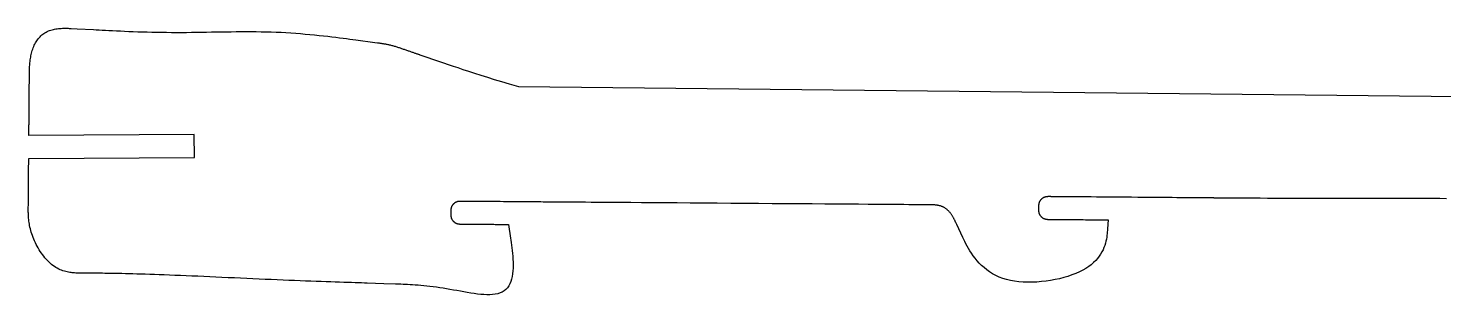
# Model space of a CAD drawing. Header units: millimetres. Extents: x 748 to 1839, y -342 to 525.
# Drawn here: x 747.6 to 1040.7, y -341.7 to -286.4 of the extents above; entities that cross this region are included whole.
import ezdxf

# ---------------------------------------------------------------- set-up
doc = ezdxf.new("R2010")
doc.units = ezdxf.units.MM

msp = doc.modelspace()

# ---------------------------------------------------------------- linework, layer by layer
at = {"flags": 128}
for points in [[(747.650846, -313.410549), (781.95619, -313.205378), (781.927483, -308.405464), (747.689985, -308.610229), (747.703483, -306.948742), (747.704046, -306.879584), (747.704721, -306.796635), (747.705518, -306.698642), (747.706448, -306.584353), (747.707521, -306.452512), (747.708747, -306.301867), (747.710135, -306.131164), (747.711698, -305.939148), (747.713444, -305.724568), (747.715383, -305.486168), (747.717522, -305.223323), (747.719844, -304.937912), (747.72233, -304.632443), (747.724958, -304.309423), (747.727708, -303.971359), (747.730561, -303.62076), (747.733495, -303.260131), (747.73649, -302.89198), (747.739527, -302.518814), (747.742583, -302.143142), (747.74564, -301.767469), (747.748676, -301.394304), (747.751671, -301.026153), (747.754606, -300.665524), (747.757458, -300.314924), (747.760209, -299.976861), (747.762837, -299.653841), (747.765322, -299.348372), (747.767645, -299.062961), (747.769783, -298.800115), (747.771723, -298.561716), (747.773469, -298.347135), (747.775031, -298.15512), (747.77642, -297.984417), (747.777646, -297.833772), (747.778718, -297.701931), (747.779648, -297.587642), (747.780446, -297.489649), (747.78112, -297.4067), (747.781683, -297.337541), (747.782144, -297.280919), (747.782513, -297.235579), (747.7828, -297.200268), (747.783016, -297.173733), (747.783171, -297.15472), (747.783274, -297.141974), (747.783337, -297.134244), (747.78337, -297.130274), (747.783381, -297.128811), (747.783383, -297.128602), (747.792105, -296.049452), (747.793547, -295.879661), (747.795527, -295.694738), (747.798452, -295.495736), (747.802729, -295.283711), (747.808766, -295.059715), (747.81697, -294.824805), (747.827749, -294.580033), (747.841508, -294.326456), (747.858657, -294.065126), (747.879601, -293.797098), (747.904748, -293.523428), (747.934506, -293.245169), (747.969281, -292.963375), (748.00948, -292.679102), (748.055512, -292.393403), (748.107783, -292.107333), (748.1667, -291.821946), (748.232671, -291.538297), (748.306103, -291.25744), (748.387403, -290.98043), (748.476906, -290.708205), (748.574659, -290.441244), (748.680635, -290.179911), (748.794809, -289.924567), (748.917154, -289.675577), (749.047646, -289.433302), (749.186258, -289.198107), (749.332964, -288.970354), (749.487739, -288.750407), (749.650556, -288.538628), (749.82139, -288.33538), (750.000215, -288.141026), (750.187005, -287.955931), (750.381734, -287.780455), (750.584376, -287.614963), (750.794906, -287.459818), (751.013297, -287.315383), (751.239525, -287.18202), (751.473562, -287.060093), (751.715383, -286.949965), (751.964767, -286.851829), (752.220713, -286.765203), (752.482026, -286.689436), (752.747508, -286.623874), (753.015963, -286.567868), (753.286197, -286.520763), (753.557011, -286.481909), (753.827211, -286.450654), (754.0956, -286.426346), (754.360983, -286.408333), (754.622162, -286.395963), (754.877942, -286.388584), (755.127126, -286.385545), (755.36852, -286.386193), (755.600925, -286.389877), (755.823147, -286.395945), (756.033989, -286.403745), (756.232255, -286.412624), (756.41675, -286.421932), (757.663896, -286.489385), (761.088399, -286.674906), (761.627333, -286.704058), (762.21509, -286.735581), (762.849121, -286.769066), (763.526882, -286.804102), (764.245827, -286.840279), (765.003408, -286.877185), (765.797081, -286.914411), (766.624299, -286.951545), (767.482516, -286.988177), (768.369186, -287.023896), (769.281763, -287.058293), (770.217701, -287.090955), (771.174454, -287.121473), (772.149476, -287.149436), (773.14022, -287.174434), (774.144142, -287.196055), (775.158693, -287.213889), (776.18133, -287.227526), (777.209505, -287.236555), (778.240672, -287.240565), (779.272699, -287.23934), (780.305104, -287.233434), (781.33782, -287.223598), (782.370776, -287.21058), (783.403907, -287.195129), (784.437142, -287.177996), (785.470415, -287.159928), (786.503656, -287.141676), (787.536798, -287.123989), (788.569772, -287.107615), (789.602511, -287.093304), (790.634945, -287.081805), (791.667007, -287.073867), (792.698628, -287.07024), (793.72974, -287.071673), (794.760275, -287.078915), (795.790165, -287.092715), (796.819341, -287.113823), (797.847735, -287.142987), (798.875279, -287.180957), (799.9015, -287.22822), (800.924304, -287.284215), (801.941191, -287.348119), (802.949664, -287.419109), (803.947223, -287.49636), (804.931369, -287.579051), (805.899604, -287.666358), (806.849428, -287.757458), (807.778343, -287.851527), (808.68385, -287.947743), (809.56345, -288.045281), (810.414644, -288.14332), (811.234934, -288.241036), (812.02182, -288.337605), (812.772803, -288.432205), (813.485385, -288.524012), (814.157067, -288.612203), (814.78535, -288.695955), (815.367734, -288.774444), (819.294767, -289.307428), (819.85406, -289.383323), (819.942081, -289.395284), (820.038083, -289.408424), (820.14166, -289.422787), (820.252403, -289.438412), (820.369905, -289.455343), (820.493758, -289.47362), (820.623555, -289.493285), (820.758888, -289.51438), (820.89935, -289.536947), (821.044532, -289.561027), (821.194027, -289.586662), (821.347428, -289.613893), (821.504326, -289.642762), (821.664315, -289.673311), (821.826986, -289.705582), (821.991933, -289.739615), (822.158747, -289.775453), (822.32702, -289.813137), (822.496346, -289.852709), (822.666316, -289.894211), (822.836584, -289.937657), (823.007043, -289.982956), (823.17765, -290.029989), (823.348359, -290.078639), (823.519126, -290.128787), (823.689905, -290.180315), (823.860652, -290.233104), (824.031323, -290.287037), (824.201871, -290.341994), (824.372253, -290.397859), (824.542423, -290.454511), (824.712338, -290.511834), (824.881951, -290.569708), (825.051218, -290.628016), (825.220094, -290.68664), (825.388535, -290.74546), (825.556495, -290.80436), (825.723931, -290.863219), (825.890796, -290.921921), (826.057046, -290.980347), (826.222583, -291.038379), (826.387095, -291.0959), (826.550216, -291.152795), (826.711582, -291.208948), (826.870827, -291.264242), (827.027585, -291.318561), (827.181491, -291.37179), (827.33218, -291.423812), (827.479287, -291.474511), (827.622446, -291.523772), (827.761292, -291.571477), (827.89546, -291.617512), (828.024583, -291.661761), (828.148298, -291.704106), (828.266238, -291.744432), (828.378038, -291.782623), (828.483333, -291.818563), (828.581758, -291.852136), (828.672946, -291.883226), (829.287635, -292.092732), (835.517242, -294.216599), (836.497583, -294.550453), (837.566436, -294.912237), (838.718867, -295.298019), (839.949945, -295.703873), (841.254737, -296.125868), (842.628311, -296.560076), (844.065733, -297.002567), (845.562072, -297.449413), (847.112394, -297.896683), (849.06424, -298.438248), (1331.347289, -303.562503)], [(1041.231077, -321.72658), (1039.90442, -321.724103), (1038.441727, -321.721373), (1036.85346, -321.718409), (1035.153572, -321.715236), (1033.356017, -321.711881), (1031.474746, -321.708369), (1029.523713, -321.704728), (1027.516869, -321.700982), (1025.468168, -321.697158), (1023.391561, -321.693282), (1021.301002, -321.68938), (1019.210443, -321.685478), (1017.133836, -321.681602), (1015.085135, -321.677778), (1013.078291, -321.674032), (1011.127258, -321.670391), (1009.245987, -321.666879), (1007.448432, -321.663524), (1005.748545, -321.660351), (1004.160278, -321.657387), (1002.697584, -321.654657), (1001.370928, -321.652181), (1000.176821, -321.649952), (999.108287, -321.647957), (998.15835, -321.646184), (997.320033, -321.64462), (996.586361, -321.64325), (995.950357, -321.642063), (995.405044, -321.641045), (994.943447, -321.640184), (994.558589, -321.639465), (994.243493, -321.638877), (993.991184, -321.638406), (993.794686, -321.63804), (993.647021, -321.637764), (993.541214, -321.637566), (993.470289, -321.637434), (993.427268, -321.637354), (993.405177, -321.637313), (993.397038, -321.637297), (993.395875, -321.637295), (993.370039, -321.631715), (993.365973, -321.630837), (993.361538, -321.629881), (993.356753, -321.628854), (993.351637, -321.627762), (993.346208, -321.62661), (993.340485, -321.625405), (993.334487, -321.624153), (993.328233, -321.622861), (993.321741, -321.621533), (993.31503, -321.620176), (993.308118, -321.618797), (993.301025, -321.617402), (993.293769, -321.615996), (993.286369, -321.614585), (993.278844, -321.613177), (993.271212, -321.611776), (993.263492, -321.61039), (993.255703, -321.609023), (993.247863, -321.607683), (993.239992, -321.606375), (993.232105, -321.605104), (993.224204, -321.603873), (993.216291, -321.602679), (993.208365, -321.601525), (993.200427, -321.60041), (993.192475, -321.599334), (993.184512, -321.598298), (993.176536, -321.597301), (993.168548, -321.596343), (993.160547, -321.595426), (993.152535, -321.594548), (993.14451, -321.593711), (993.136474, -321.592914), (993.128425, -321.592157), (993.120365, -321.591441), (993.112294, -321.590766), (993.104211, -321.590132), (993.096116, -321.589538), (993.08801, -321.588986), (993.079893, -321.588476), (993.071768, -321.588006), (993.063653, -321.587577), (993.05557, -321.587185), (993.047538, -321.586829), (993.03958, -321.586507), (993.031717, -321.586217), (993.023969, -321.585957), (993.016358, -321.585725), (993.008905, -321.58552), (993.001631, -321.585339), (992.994558, -321.585181), (992.987706, -321.585044), (992.981096, -321.584926), (992.97475, -321.584824), (992.968689, -321.584738), (992.962934, -321.584665), (992.957507, -321.584603), (992.952427, -321.584551), (992.947717, -321.584506), (992.915949, -321.584218), (992.915246, -321.584212), (992.910323, -321.584172), (992.89696, -321.584064), (992.870938, -321.583853), (992.828036, -321.583504), (992.764035, -321.582985), (992.674715, -321.58226), (992.555856, -321.581295), (992.403239, -321.580056), (992.212643, -321.578508), (991.979848, -321.576619), (991.700635, -321.574352), (991.370784, -321.571674), (990.986075, -321.568551), (990.542289, -321.564948), (990.035204, -321.560831), (989.460603, -321.556166), (988.814264, -321.550919), (988.091967, -321.545055), (987.289494, -321.53854), (986.404734, -321.531358), (985.444017, -321.523558), (984.415782, -321.515211), (983.32847, -321.506383), (982.190519, -321.497145), (981.01037, -321.487564), (979.796463, -321.477709), (978.557236, -321.467649), (977.30113, -321.457451), (976.036584, -321.447185), (974.772038, -321.436919), (973.515932, -321.426722), (972.276706, -321.416661), (971.062798, -321.406806), (969.882649, -321.397225), (968.744698, -321.387987), (967.657386, -321.37916), (966.629151, -321.370812), (965.668434, -321.363013), (964.783674, -321.35583), (963.981201, -321.349315), (963.258905, -321.343451), (962.612566, -321.338204), (962.037964, -321.333539), (961.53088, -321.329422), (961.087093, -321.32582), (960.702384, -321.322696), (960.372533, -321.320019), (960.09332, -321.317752), (959.860526, -321.315862), (959.66993, -321.314315), (959.517312, -321.313076), (959.398453, -321.312111), (959.309133, -321.311385), (959.245132, -321.310866), (959.202231, -321.310518), (959.176208, -321.310306), (959.162845, -321.310198), (959.157922, -321.310158), (959.157219, -321.310152), (958.939702, -321.308333), (958.905475, -321.308069), (958.868177, -321.307912), (958.828, -321.307996), (958.785136, -321.308455), (958.739775, -321.309424), (958.692111, -321.311037), (958.642334, -321.313428), (958.590637, -321.31673), (958.537211, -321.32108), (958.482249, -321.32661), (958.425941, -321.333454), (958.368479, -321.341748), (958.310056, -321.351625), (958.250863, -321.36322), (958.191092, -321.376666), (958.130934, -321.392098), (958.070581, -321.40965), (958.010226, -321.429456), (957.950059, -321.451651), (957.890273, -321.476369), (957.831045, -321.503705), (957.772494, -321.533594), (957.714724, -321.565937), (957.65784, -321.600629), (957.601947, -321.637569), (957.547149, -321.676654), (957.49355, -321.717783), (957.441256, -321.760852), (957.390371, -321.80576), (957.340999, -321.852404), (957.293246, -321.900682), (957.247215, -321.950491), (957.203011, -322.00173), (957.160739, -322.054295), (957.120503, -322.108085), (957.082409, -322.162998), (957.046559, -322.21893), (957.01306, -322.27578), (956.982015, -322.333446), (956.95353, -322.391824), (956.927669, -322.450798), (956.90434, -322.510191), (956.883411, -322.569809), (956.86475, -322.62946), (956.848225, -322.688952), (956.833705, -322.748091), (956.821058, -322.806686), (956.810151, -322.864544), (956.800853, -322.921473), (956.793033, -322.977278), (956.786557, -323.03177), (956.781295, -323.084753), (956.777115, -323.136037), (956.773884, -323.185428), (956.771471, -323.232734), (956.769744, -323.277763), (956.768571, -323.320321), (956.76782, -323.360217), (956.767359, -323.397257), (956.76528, -323.647278), (956.763585, -323.863265), (956.763341, -323.897251), (956.763206, -323.934287), (956.763317, -323.974182), (956.763809, -324.016745), (956.764816, -324.061787), (956.766475, -324.109116), (956.768921, -324.158543), (956.772289, -324.209877), (956.776714, -324.262928), (956.782332, -324.317505), (956.789278, -324.373418), (956.797687, -324.430476), (956.807696, -324.48849), (956.819439, -324.547268), (956.833051, -324.606621), (956.848669, -324.666357), (956.866426, -324.726288), (956.88646, -324.786221), (956.908904, -324.845967), (956.933895, -324.905336), (956.961527, -324.964151), (956.991737, -325.022294), (957.024421, -325.079662), (957.059473, -325.13615), (957.096791, -325.191654), (957.136268, -325.246071), (957.177803, -325.299296), (957.221289, -325.351227), (957.266623, -325.401758), (957.313701, -325.450786), (957.362419, -325.498207), (957.412671, -325.543918), (957.464355, -325.587814), (957.517365, -325.629791), (957.571598, -325.669746), (957.626949, -325.707575), (957.683314, -325.743173), (957.740589, -325.776438), (957.79867, -325.807264), (957.857452, -325.835548), (957.916816, -325.861226), (957.976585, -325.884389), (958.036566, -325.905168), (958.096566, -325.923694), (958.156394, -325.940098), (958.215856, -325.954512), (958.274759, -325.967066), (958.332913, -325.97789), (958.390123, -325.987117), (958.446197, -325.994877), (958.500944, -326.001301), (958.55417, -326.006521), (958.605682, -326.010666), (958.655289, -326.013868), (958.702797, -326.016258), (958.748015, -326.017968), (958.790749, -326.019127), (958.830808, -326.019867), (958.867998, -326.02032), (959.119023, -326.022351), (959.119274, -326.022353), (959.121033, -326.022367), (959.125804, -326.022406), (959.135097, -326.022482), (959.150418, -326.022606), (959.173273, -326.022792), (959.205169, -326.023051), (959.247615, -326.023396), (959.302115, -326.023839), (959.370178, -326.024392), (959.45331, -326.025068), (959.553019, -326.025878), (959.67081, -326.026835), (959.808192, -326.027952), (959.966671, -326.02924), (960.147753, -326.030711), (960.352947, -326.032379), (960.583758, -326.034254), (960.841694, -326.036351), (961.128262, -326.038679), (961.444215, -326.041247), (961.787292, -326.044035), (962.154481, -326.047019), (962.542766, -326.050174), (962.949134, -326.053477), (963.370572, -326.056902), (963.804065, -326.060424), (964.2466, -326.064021), (964.695163, -326.067666), (965.146739, -326.071336), (965.598315, -326.075006), (966.046878, -326.078651), (966.489413, -326.082247), (966.922906, -326.08577), (967.344344, -326.089195), (967.750712, -326.092497), (968.138998, -326.095653), (968.506186, -326.098637), (968.849264, -326.101425), (969.165216, -326.103992), (969.451784, -326.106321), (969.70972, -326.108417), (969.940531, -326.110293), (970.145725, -326.11196), (970.326807, -326.113432), (970.485286, -326.11472), (970.622668, -326.115836), (970.740459, -326.116794), (970.840168, -326.117604), (970.9233, -326.118279), (970.991363, -326.118833), (971.045864, -326.119275), (971.088309, -326.11962), (971.120205, -326.11988), (971.143061, -326.120065), (971.158381, -326.12019), (971.167674, -326.120265), (971.172446, -326.120304), (971.174204, -326.120318), (971.174455, -326.12032), (971.054536, -328.011293), (971.035178, -328.308728), (971.011202, -328.632164), (970.979786, -328.979241), (970.93811, -329.347594), (970.883353, -329.734862), (970.812697, -330.138683), (970.723319, -330.556693), (970.6124, -330.986531), (970.477119, -331.425834), (970.314656, -331.872239), (970.12219, -332.323385), (969.896902, -332.776908), (969.63597, -333.230446), (969.336575, -333.681636), (968.995896, -334.128117), (968.611112, -334.567526), (968.179404, -334.9975), (967.697951, -335.415677), (967.163932, -335.819694), (966.574528, -336.207189), (965.928234, -336.575976), (965.228817, -336.924575), (964.481358, -337.251681), (963.690941, -337.555991), (962.862646, -337.836199), (962.001557, -338.091004), (961.112756, -338.3191), (960.201325, -338.519183), (959.272346, -338.689949), (958.330903, -338.830095), (957.382077, -338.938316), (956.43095, -339.013309), (955.482605, -339.053769), (954.542125, -339.058392), (953.614591, -339.025874), (952.705087, -338.954912), (951.818693, -338.844201), (950.960493, -338.692437), (950.13557, -338.498316), (949.349004, -338.260535), (948.604809, -337.978676), (947.90271, -337.655876), (947.241364, -337.296155), (946.619428, -336.903537), (946.035557, -336.482044), (945.488407, -336.035699), (944.976636, -335.568523), (944.498898, -335.084541), (944.05385, -334.587773), (943.640149, -334.082243), (943.25645, -333.571972), (942.90141, -333.060984), (942.573684, -332.553301), (942.27193, -332.052946), (941.994803, -331.56394), (941.740959, -331.090307), (941.509055, -330.636068), (941.297746, -330.205247), (941.105689, -329.801866), (939.827257, -327.064298), (939.632807, -326.64766), (939.602188, -326.582111), (939.568694, -326.510746), (939.532366, -326.433997), (939.493248, -326.352297), (939.451379, -326.266079), (939.406802, -326.175775), (939.359559, -326.081819), (939.309691, -325.984643), (939.25724, -325.88468), (939.202248, -325.782363), (939.144757, -325.678124), (939.084808, -325.572397), (939.022443, -325.465615), (938.957703, -325.35821), (938.890631, -325.250615), (938.821268, -325.143263), (938.749657, -325.036586), (938.675837, -324.931019), (938.599853, -324.826992), (938.521744, -324.72494), (938.441555, -324.625234), (938.359339, -324.528005), (938.275148, -324.433322), (938.189038, -324.341255), (938.101063, -324.251873), (938.011276, -324.165246), (937.919732, -324.081443), (937.826486, -324.000534), (937.731591, -323.922588), (937.635101, -323.847676), (937.537072, -323.775865), (937.437556, -323.707227), (937.336608, -323.64183), (937.234283, -323.579745), (937.130634, -323.52104), (937.025716, -323.465785), (936.919583, -323.41405), (936.812289, -323.365904), (936.703889, -323.321417), (936.594436, -323.280658), (936.484034, -323.243654), (936.372983, -323.21026), (936.261634, -323.180289), (936.150336, -323.153553), (936.039438, -323.129864), (935.929291, -323.109035), (935.820245, -323.090877), (935.712648, -323.075204), (935.606852, -323.061827), (935.503205, -323.050559), (935.402057, -323.041213), (935.303759, -323.0336), (935.20866, -323.027532), (935.11711, -323.022824), (935.029458, -323.019286), (934.946054, -323.01673), (934.867249, -323.01497), (934.793391, -323.013818), (934.724832, -323.013086), (934.262105, -323.009609), (934.260508, -323.009598), (934.249324, -323.009515), (934.218968, -323.009292), (934.159853, -323.008856), (934.062393, -323.008139), (933.917003, -323.007068), (933.714096, -323.005574), (933.444085, -323.003585), (933.097385, -323.001032), (932.66441, -322.997844), (932.135573, -322.993949), (931.501288, -322.989278), (930.751969, -322.98376), (929.87803, -322.977325), (928.869884, -322.9699), (927.717946, -322.961417), (926.412629, -322.951805), (924.944347, -322.940992), (923.303514, -322.928909), (921.480543, -322.915484), (919.470643, -322.900683), (917.288191, -322.884611), (914.952361, -322.86741), (912.482324, -322.84922), (909.897253, -322.830184), (907.21632, -322.810441), (904.458698, -322.790134), (901.643559, -322.769403), (898.790076, -322.748389), (895.91742, -322.727235), (893.044764, -322.70608), (890.19128, -322.685067), (887.376141, -322.664336), (884.618519, -322.644028), (881.937586, -322.624285), (879.352516, -322.605249), (876.882479, -322.587059), (874.546648, -322.569858), (872.364197, -322.553786), (870.354296, -322.538985), (868.531326, -322.52556), (866.890493, -322.513477), (865.422211, -322.502664), (864.116894, -322.493052), (862.964956, -322.484569), (861.95681, -322.477145), (861.082871, -322.470709), (860.333552, -322.465191), (859.699267, -322.46052), (859.170429, -322.456625), (858.737454, -322.453437), (858.390754, -322.450884), (858.120744, -322.448895), (857.917836, -322.447401), (857.772446, -322.44633), (857.674987, -322.445613), (857.615872, -322.445177), (857.585516, -322.444954), (857.574332, -322.444872), (857.572734, -322.44486), (857.572315, -322.444856), (857.569379, -322.444833), (857.561409, -322.444768), (857.545889, -322.444642), (857.520302, -322.444435), (857.482131, -322.444125), (857.42886, -322.443694), (857.357971, -322.443119), (857.266948, -322.442381), (857.153275, -322.44146), (857.014434, -322.440334), (856.847908, -322.438985), (856.651182, -322.43739), (856.421737, -322.43553), (856.157059, -322.433385), (855.854628, -322.430933), (855.51193, -322.428156), (855.126447, -322.425031), (854.695662, -322.421539), (854.217059, -322.41766), (853.689379, -322.413383), (853.116397, -322.408738), (852.503147, -322.403768), (851.854663, -322.398511), (851.175977, -322.39301), (850.472124, -322.387305), (849.748137, -322.381436), (849.00905, -322.375446), (848.259895, -322.369373), (847.505707, -322.36326), (846.751519, -322.357147), (846.002364, -322.351074), (845.263277, -322.345084), (844.53929, -322.339215), (843.835437, -322.33351), (843.156752, -322.328009), (842.508267, -322.322753), (841.895017, -322.317782), (841.322036, -322.313137), (840.794356, -322.30886), (840.315753, -322.304981), (839.884968, -322.301489), (839.499485, -322.298364), (839.156786, -322.295587), (838.854356, -322.293135), (838.589677, -322.29099), (838.360233, -322.28913), (838.163506, -322.287535), (837.996981, -322.286186), (837.85814, -322.28506), (837.744466, -322.284139), (837.653443, -322.283401), (837.582555, -322.282826), (837.529283, -322.282395), (837.491113, -322.282085), (837.465526, -322.281878), (837.450006, -322.281752), (837.442036, -322.281688), (837.4391, -322.281664), (837.43868, -322.28166), (837.221164, -322.279883), (837.186937, -322.279625), (837.149639, -322.279475), (837.109462, -322.279566), (837.066597, -322.280034), (837.021237, -322.281011), (836.973572, -322.282631), (836.923796, -322.28503), (836.872099, -322.288341), (836.818673, -322.292699), (836.76371, -322.298237), (836.707402, -322.305089), (836.649941, -322.31339), (836.591517, -322.323273), (836.532324, -322.334874), (836.472553, -322.348326), (836.412395, -322.363762), (836.352043, -322.381318), (836.291687, -322.401128), (836.231521, -322.423324), (836.171735, -322.448043), (836.112506, -322.475377), (836.053955, -322.505266), (835.996185, -322.537605), (835.939301, -322.572293), (835.883408, -322.609228), (835.82861, -322.648307), (835.775012, -322.689428), (835.722718, -322.732489), (835.671832, -322.777387), (835.622461, -322.824021), (835.574707, -322.872287), (835.528676, -322.922084), (835.484472, -322.97331), (835.4422, -323.025861), (835.401965, -323.079637), (835.36387, -323.134534), (835.32802, -323.19045), (835.294521, -323.247283), (835.263477, -323.304931), (835.234991, -323.363291), (835.20913, -323.422246), (835.185801, -323.481619), (835.164872, -323.541218), (835.146211, -323.600849), (835.129686, -323.66032), (835.115166, -323.719439), (835.102519, -323.778013), (835.091612, -323.83585), (835.082315, -323.892758), (835.074494, -323.948544), (835.068019, -324.003015), (835.062757, -324.055979), (835.058576, -324.107244), (835.055345, -324.156616), (835.052932, -324.203905), (835.051205, -324.248916), (835.050032, -324.291458), (835.049281, -324.331339), (835.048821, -324.368365), (835.046741, -324.61829), (835.045005, -324.834277), (835.044754, -324.868263), (835.044613, -324.905299), (835.044718, -324.945194), (835.045204, -324.987757), (835.046208, -325.032799), (835.047865, -325.080129), (835.05031, -325.129557), (835.053681, -325.180892), (835.058113, -325.233943), (835.063741, -325.288522), (835.070702, -325.344437), (835.079131, -325.401497), (835.089165, -325.459513), (835.100938, -325.518294), (835.114587, -325.57765), (835.130248, -325.637391), (835.148057, -325.697325), (835.16815, -325.757263), (835.190661, -325.817015), (835.215728, -325.876389), (835.243446, -325.935211), (835.273749, -325.993361), (835.306532, -326.050736), (835.341689, -326.107232), (835.379115, -326.162745), (835.418705, -326.217171), (835.460352, -326.270407), (835.503951, -326.322347), (835.549397, -326.372888), (835.596584, -326.421927), (835.645406, -326.46936), (835.695758, -326.515082), (835.747534, -326.558989), (835.800629, -326.600978), (835.854937, -326.640945), (835.910353, -326.678786), (835.96677, -326.714396), (836.024084, -326.747673), (836.082189, -326.778512), (836.14098, -326.806808), (836.200336, -326.832498), (836.26008, -326.855674), (836.320022, -326.876465), (836.379969, -326.895003), (836.439732, -326.91142), (836.499118, -326.925845), (836.557937, -326.938411), (836.615996, -326.949247), (836.673106, -326.958485), (836.729075, -326.966256), (836.78371, -326.972691), (836.836823, -326.977921), (836.88822, -326.982076), (836.937711, -326.985288), (836.985105, -326.987687), (837.03021, -326.989405), (837.072835, -326.990573), (837.112789, -326.991321), (837.149881, -326.99178), (837.400237, -326.993859), (837.400436, -326.993861), (837.401835, -326.993872), (837.405631, -326.993903), (837.413023, -326.993963), (837.425209, -326.994062), (837.44339, -326.99421), (837.468762, -326.994416), (837.502525, -326.99469), (837.545878, -326.995042), (837.60002, -326.995482), (837.666148, -326.996019), (837.745461, -326.996663), (837.83916, -326.997424), (837.948441, -326.998311), (838.074504, -326.999335), (838.218548, -327.000505), (838.38177, -327.001831), (838.565371, -327.003322), (838.770548, -327.004988), (838.9985, -327.006839), (839.249827, -327.00888), (839.522731, -327.011097), (839.814813, -327.013469), (840.123678, -327.015977), (840.446927, -327.018602), (840.782162, -327.021325), (841.126988, -327.024125), (841.479005, -327.026984), (841.835818, -327.029882), (842.195027, -327.032799), (842.554237, -327.035716), (842.91105, -327.038614), (843.263067, -327.041473), (843.607892, -327.044273), (843.943128, -327.046996), (844.266377, -327.049621), (844.575241, -327.052129), (844.867324, -327.054501), (845.140228, -327.056718), (845.391555, -327.058759), (845.619507, -327.06061), (845.824684, -327.062276), (846.008285, -327.063767), (846.171507, -327.065093), (846.315551, -327.066263), (846.441614, -327.067287), (846.550895, -327.068174), (846.644593, -327.068935), (846.723907, -327.069579), (846.790035, -327.070116), (846.844176, -327.070556), (846.887529, -327.070908), (846.921293, -327.071182), (846.946665, -327.071388), (846.964845, -327.071536), (846.977032, -327.071635), (846.984424, -327.071695), (846.98822, -327.071726), (846.989618, -327.071737), (846.989818, -327.071739), (847.424231, -329.914998), (847.492208, -330.362009), (847.56404, -330.846857), (847.637066, -331.364729), (847.708626, -331.910814), (847.776059, -332.480298), (847.836704, -333.06837), (847.8879, -333.670217), (847.926986, -334.281028), (847.951301, -334.89599), (847.958185, -335.51029), (847.944976, -336.119116), (847.909014, -336.717657), (847.847638, -337.3011), (847.758187, -337.864632), (847.638001, -338.403442), (847.484417, -338.912717), (847.294776, -339.387645), (847.066417, -339.823414), (846.796678, -340.215211), (846.4829, -340.558225), (846.123331, -340.848974), (845.719869, -341.089305), (845.27532, -341.282395), (844.792491, -341.431424), (844.274189, -341.539567), (843.723222, -341.610004), (843.142396, -341.645912), (842.534519, -341.650469), (841.902397, -341.626853), (841.248838, -341.578242), (840.576649, -341.507814), (839.888636, -341.418745), (839.187608, -341.314216), (838.47637, -341.197402), (837.75773, -341.071482), (837.034495, -340.939635), (836.309473, -340.805037), (835.585469, -340.670867), (834.865292, -340.540302), (834.151748, -340.416521), (833.447355, -340.302096), (832.753466, -340.197184), (832.071149, -340.101336), (831.401468, -340.014102), (830.745488, -339.935035), (830.104274, -339.863686), (829.478892, -339.799604), (828.870406, -339.742343), (828.279883, -339.691453), (827.708386, -339.646485), (827.156983, -339.606991), (826.626736, -339.572521), (826.118713, -339.542628), (825.633977, -339.516862), (825.173595, -339.494774), (824.738631, -339.475916), (824.330151, -339.459839), (823.949219, -339.446094), (823.596902, -339.434233), (821.224638, -339.35808), (817.743173, -339.246428), (817.195125, -339.228842), (816.596551, -339.209573), (815.949148, -339.188613), (815.254613, -339.165955), (814.51464, -339.14159), (813.730927, -339.115511), (812.90517, -339.08771), (812.039065, -339.058178), (811.134309, -339.026909), (810.192598, -338.993894), (809.215628, -338.959125), (808.205096, -338.922594), (807.162698, -338.884293), (806.09013, -338.844215), (804.989088, -338.802352), (803.86127, -338.758695), (802.708371, -338.713237), (801.532087, -338.66597), (800.334115, -338.616885), (799.116151, -338.565976), (797.880081, -338.513277), (796.628544, -338.459), (795.36437, -338.403397), (794.090386, -338.346723), (792.809422, -338.289232), (791.524307, -338.231177), (790.237869, -338.172814), (788.952938, -338.114394), (787.672342, -338.056173), (786.39891, -337.998405), (785.135471, -337.941343), (783.884854, -337.88524), (782.649887, -337.830352), (781.4334, -337.776932), (780.23822, -337.725234), (779.067178, -337.675512), (777.923102, -337.628019), (776.80882, -337.58301), (775.727162, -337.540739), (774.680956, -337.501459), (773.67251, -337.465357), (772.702042, -337.432352), (771.769251, -337.402293), (770.873835, -337.375033), (770.015491, -337.350421), (769.193917, -337.328309), (768.40881, -337.308547), (767.659869, -337.290987), (766.946791, -337.275478), (766.269274, -337.261873), (765.627016, -337.250022), (765.019714, -337.239775), (764.447067, -337.230984), (763.908771, -337.223499), (763.404526, -337.217172), (762.934027, -337.211852), (762.496974, -337.207391), (762.093064, -337.20364), (761.721995, -337.20045), (759.234381, -337.180186), (758.154859, -337.171463), (757.984995, -337.169925), (757.799903, -337.167271), (757.600549, -337.162515), (757.387896, -337.154672), (757.16291, -337.142756), (756.926557, -337.125782), (756.6798, -337.102764), (756.423605, -337.072718), (756.158937, -337.034657), (755.886761, -336.987595), (755.608042, -336.930549), (755.323745, -336.862531), (755.034834, -336.782558), (754.742275, -336.689642), (754.447033, -336.582799), (754.150073, -336.461043), (753.852359, -336.32339), (753.554857, -336.168852), (753.258531, -335.996446), (752.964347, -335.805185), (752.673192, -335.594445), (752.38565, -335.365046), (752.102226, -335.118169), (751.823425, -334.854996), (751.549753, -334.576708), (751.281715, -334.284487), (751.019818, -333.979512), (750.764567, -333.662966), (750.516467, -333.336029), (750.276025, -332.999883), (750.043745, -332.65571), (749.820133, -332.30469), (749.605696, -331.948004), (749.400938, -331.586834), (749.206366, -331.222361), (749.022484, -330.855766), (748.849799, -330.48823), (748.688816, -330.120935), (748.540041, -329.755062), (748.403979, -329.391792), (748.280941, -329.032213), (748.170454, -328.677038), (748.071851, -328.326887), (747.984465, -327.982381), (747.907627, -327.64414), (747.84067, -327.312783), (747.782927, -326.988931), (747.733729, -326.673205), (747.69241, -326.366224), (747.658302, -326.068608), (747.630737, -325.780977), (747.609047, -325.503952), (747.592565, -325.238153), (747.580624, -324.984199), (747.572556, -324.742711), (747.567693, -324.51431), (747.565367, -324.299614), (747.564912, -324.099245), (747.565659, -323.913822), (747.575787, -322.664857), (747.575789, -322.664632), (747.575802, -322.663058), (747.575837, -322.658785), (747.575904, -322.650464), (747.576015, -322.636745), (747.576181, -322.61628), (747.576413, -322.587719), (747.576721, -322.549713), (747.577117, -322.500912), (747.577611, -322.439966), (747.578215, -322.365528), (747.578939, -322.276246), (747.579795, -322.170773), (747.580793, -322.047758), (747.581943, -321.905852), (747.583259, -321.743707), (747.584749, -321.559971), (747.586425, -321.353297), (747.588298, -321.122335), (747.590379, -320.865735), (747.592674, -320.582823), (747.595166, -320.275624), (747.597832, -319.946834), (747.600652, -319.599154), (747.603604, -319.235282), (747.606664, -318.857916), (747.609812, -318.469755), (747.613026, -318.073499), (747.616284, -317.671845), (747.619564, -317.267493), (747.622843, -316.86314), (747.626101, -316.461486), (747.629315, -316.06523), (747.632463, -315.677069), (747.635524, -315.299704), (747.638475, -314.935831), (747.641295, -314.588151), (747.643961, -314.259362), (747.646453, -313.952162), (747.648748, -313.66925), (747.650846, -313.410549)]]:
    msp.add_lwpolyline(points, dxfattribs=at)

doc.saveas('drawing.dxf')
